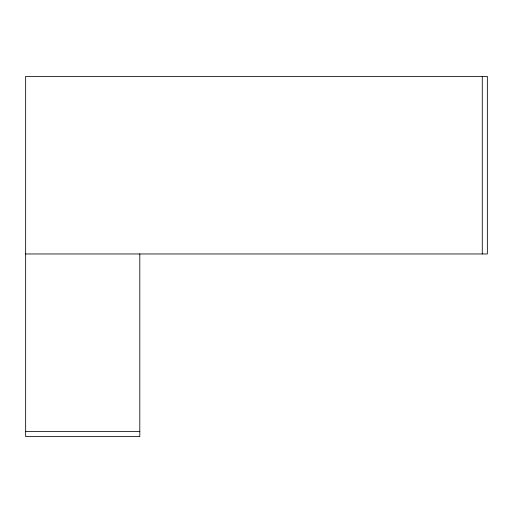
<?xml version="1.0" encoding="UTF-8"?>
<svg xmlns="http://www.w3.org/2000/svg" width="513" height="513" viewBox="0 0 513 513"><rect width="100%" height="100%" fill="white"/><g stroke="black" fill="none" stroke-linecap="round" stroke-linejoin="round"><path stroke-width="0.77" d="M25.65 253.961L487.35 253.961L487.35 76.386L25.65 76.386L25.65 436.614L139.805 436.614L139.805 253.961M25.65 431.542L139.805 431.542M482.278 76.386L482.278 253.961"/></g></svg>
